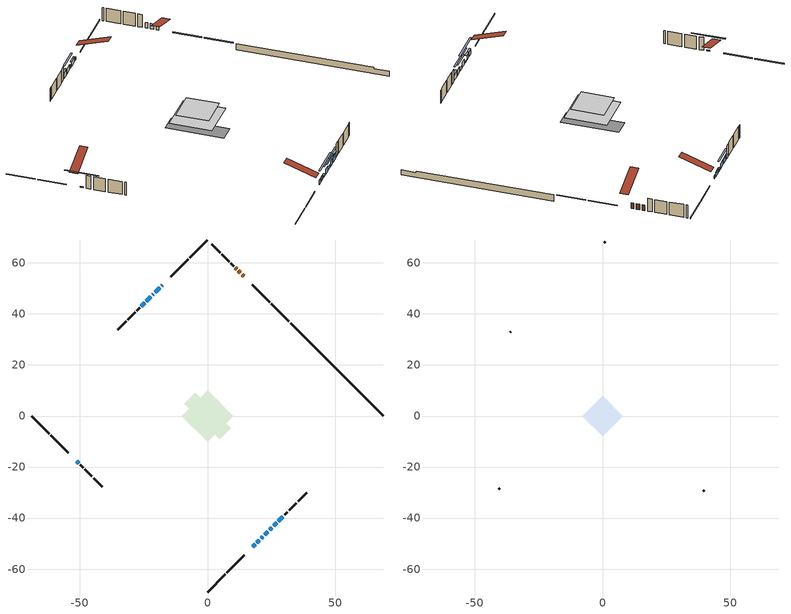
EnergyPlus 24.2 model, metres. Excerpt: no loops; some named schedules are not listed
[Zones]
conditioned space
 floor adiabatic (AdiabaticFloorConstruction): -10.16,0 0,10.16 10.16,0 0,-10.16 z2.97
 floor foundation (Slab1 construction): -9.11,4.83 -4.83,9.11 9.11,-4.83 4.83,-9.11 z-1.76
 wall outside (RimJoist1 construction): 0,-68.96 6.91,-62.04 / -68.96,0 -62.04,-6.91 / 0,68.96 -6.91,62.04 / 31.87,37.08 24.96,43.99 z0.53:0.83
 wall outside (RimJoist2 construction): 7.57,-61.39 14.4,-54.56 / -61.39,-7.57 -54.56,-14.4 / -7.57,61.39 -14.4,54.56 / 24.31,44.65 17.48,51.48 z0.53:0.83
 wall outside (AdiabaticWallConstruction 1): 14.15,54.8 13.52,55.43 / 12.87,56.09 12.12,56.84 / 11.46,57.49 10.87,58.08 z0.53:2.56
 wall outside (AdiabaticWallConstruction): -17.72,51.23 -18.02,50.94 / -21.2,47.76 -21.51,47.44 z0.53:1.75; -18.68,50.28 -20.54,48.41 / 17.72,-51.23 18.73,-50.23 / 19.38,-49.57 20.32,-48.64 z0.53:2.05; 20.97,-47.98 21.69,-47.26 / -51.23,-17.72 -50.51,-18.44 z0.53:0.96; -22.17,46.79 -23.98,44.97 z0.53:2.46; -24.64,44.32 -25.97,42.98 z0.53:2.41; 22.35,-46.61 23.68,-45.28 / 27.8,-41.15 29.57,-39.39 z0.53:2.44; 24.33,-44.62 25.23,-43.72 z0.53:1.65; 25.89,-43.06 27.15,-41.81 z0.53:2.56
 wall outside (Wall1 construction): 30.22,-38.73 31.32,-37.64 / -49.86,-19.1 -48.76,-20.19 / -26.63,42.33 -27.72,41.23 / 10.22,58.74 9.12,59.83 z0.53:5.41
 wall outside (Wall2 construction): 31.97,-36.98 34.8,-34.15 / -48.11,-20.85 -45.28,-23.68 / -28.38,40.58 -31.21,37.75 / 8.47,60.49 5.64,63.31 z0.53:5.41
 wall outside (Wall3 construction): 35.46,-33.5 38.8,-30.15 / -44.62,-24.33 -41.28,-27.68 / -31.86,37.09 -35.21,33.75 / 4.98,63.97 1.64,67.32 z0.53:5.41
 wall foundation (FoundationWall1 construction): 32.53,36.42,-1.76 32.53,36.42,0.53 65.31,3.64,0.53 65.31,3.64,0.03 68.96,0,0.03 68.96,0,-1.76
 window (WindowConstruction 9): -17.72,51.23 -18.02,50.94 z0.53:1.75
 window (WindowConstruction 6): -18.68,50.28 -20.54,48.41 z0.53:2.05
 window (WindowConstruction 7): 17.72,-51.23 18.73,-50.23 z0.53:2.05
 window (WindowConstruction 8): 19.38,-49.57 20.32,-48.64 z0.53:2.05
 window (WindowConstruction 11): 20.97,-47.98 21.69,-47.26 z0.53:0.96
 window (WindowConstruction 12): -51.23,-17.72 -50.51,-18.44 z0.53:0.96
 window (WindowConstruction 10): -21.2,47.76 -21.51,47.44 z0.53:1.75
 window (WindowConstruction): -22.17,46.79 -23.98,44.97 z0.53:2.46
 window (WindowConstruction 1): -24.64,44.32 -25.97,42.99 z0.53:2.41
 window (WindowConstruction 2): 22.35,-46.61 23.68,-45.28 z0.53:2.43
 window (WindowConstruction 3): 24.34,-44.62 25.23,-43.72 z0.53:1.65
 window (WindowConstruction 4): 25.89,-43.06 27.15,-41.81 z0.53:2.56
 window (WindowConstruction 5): 27.8,-41.15 29.57,-39.39 z0.53:2.43
 door (Door): 14.15,54.8 13.52,55.43 z0.53:2.56
 door (Door 1): 12.87,56.09 12.12,56.84 z0.53:2.56
 door (Door 2): 11.46,57.49 10.88,58.08 z0.53:2.56
 ceiling adiabatic (AdiabaticFloorConstruction): 0,-10.16 10.16,0 0,10.16 -10.16,0 z2.97
attic - vented
 floor to conditioned space (Floor1 construction Reversed): -7.84,0 0,7.84 7.84,0 0,-7.84 z5.41
 wall outside (Wall4 construction): 39.46,-29.5 39.78,-29.17 / -40.62,-28.33 -40.3,-28.66 / -35.86,33.09 -36.19,32.77 / 0.98,67.97 0.66,68.3 z0.53:5.41
 roof outside (Roof1 construction): 17.07,-51.89,5.41 9.43,-44.25,9.01 7.42,-46.27,9.01 15.05,-53.9,5.41; -51.89,-17.07,5.41 -44.25,-9.43,9.01 -46.27,-7.42,9.01 -53.9,-15.05,5.41; -17.07,51.89,5.41 -9.43,44.25,9.01 -7.42,46.27,9.01 -15.05,53.9,5.41; 14.81,54.15,5.41 7.17,46.51,9.01 9.18,44.5,9.01 16.82,52.14,5.41
shading: -20.68,48.27 -18.53,50.42 -18.82,50.71 -20.98,48.56 z2.26; 18.94,-50.02 17.51,-51.44 17.94,-51.87 19.37,-50.45 z2.35; 20.53,-48.43 19.17,-49.78 19.6,-50.21 20.96,-48.86 z2.35; 25.39,-43.56 17.28,-51.68 17.57,-51.97 25.68,-43.86 z6.19; -46.82,-22.14 -54.93,-14.02 -55.22,-14.32 -47.11,-22.43 z6.19; -25.85,43.11 -20.3,48.65 -20.59,48.94 -26.14,43.4 z5.1; -26.18,42.77 -24.43,44.53 -24.86,44.96 -26.61,43.21 z2.71; 25.55,-43.41 20.48,-48.47 20.77,-48.76 25.84,-43.7 z5.07; 27.1,-41.85 22.47,-46.49 22.76,-46.78 27.39,-42.15 z4.29; 29.01,-39.94 24.02,-44.93 24.32,-45.22 29.31,-40.23 z5.2; 29.78,-39.18 27.59,-41.36 28.02,-41.79 30.21,-39.61 z2.73
[Building]
Building 1: Terrain=Suburbs
[Site:Location]
Erieau AUT_ON: Latitude {deg}=42.25; Longitude {deg}=-81.9; Time Zone {hr}=-5; Elevation {m}=178; Keep Site Location Information=Yes
[Site:GroundTemperature:Shallow]
5.2292, 3.30147, 3.1471, 4.0619, 7.73432, 11.3896, 14.5586, 16.5661, 16.7366, 15.1039, 12.0157, 8.47254
[Site:WaterMainsTemperature]
Calculation Method=Schedule; Temperature Schedule=mains temperature schedule
[Material] Roughness=Rough; Thermal Absorptance=0.9
Name | Thickness {m} | Conductivity {W/m-K} | Density {kg/m3} | Specific Heat {J/kg-K} | Solar Absorptance | Visible Absorptance
asphalt or fiberglass shingles | 0.00635 | 0.162714 | 1121.4 | 1465.45 | 0.4 | 0.4
ceiling loosefill ins | 0.254 | 0.0480833 | 16.02 | 1046.75 | 0.7 | 0.7
ceiling stud and cavity | 0.1397 | 0.80136 | 65.682 | 1177.47 | 0.7 | 0.7
concrete 4.0 in. | 0.1016 | 1.803125 | 2242.8 | 837.4 | 0.7 | 0.7
concrete 8.0 in. | 0.2032 | 1.803125 | 2242.8 | 837.4 | 0.7 | 0.7
door material | 0.04445 | 0.053851 | 512.64 | 1214.23 | 0.7 | 0.7
door material 1 | 0.04445 | 0.188738 | 512.64 | 1214.23 | 0.7 | 0.7
exterior vertical ins | 0.0460229 | 0.029427 | 32.04 | 1214.23 | 0.7 | 0.7
floor covering | 0.0127 | 0.0433444 | 54.468 | 1339.84 | 0.6 | 0.6
floor rigid ins; wall rigid ins | 0.512978 | 0.029427 | 32.04 | 1214.23 | 0.7 | 0.7
floor stud and cavity | 0.1397 | 1.75129 | 37.0049 | 1207.88 | 0.7 | 0.7
furniture material conditioned space 1 | 0.1524 | 0.115458 | 640.8 | 1214.23 | 0.6 | 0.6
gypsum board | 0.0127 | 0.160291 | 801 | 837.4 | 0.6 | 0.6
gypsum board 1 | 0.0127 | 0.160291 | 801 | 837.4 | 0.7 | 0.7
osb sheathing 0.5 in. | 0.0127 | 0.115458 | 512.64 | 1214.23 | 0.7 | 0.7
osb sheathing 0.75 in. | 0.01905 | 0.115458 | 512.64 | 1214.23 | 0.7 | 0.7
osb sheathing 2.0 in. | 0.0508 | 0.115458 | 512.64 | 1214.23 | 0.7 | 0.7
rim joist rigid ins | 0.051816 | 0.029427 | 32.04 | 1214.23 | 0.7 | 0.7
rim joist stud and cavity | 0.0508 | 0.0451784 | 125.044 | 1163.47 | 0.6 | 0.6
rim joist stud and cavity 1 | 0.0508 | 0.275866 | 125.044 | 1163.47 | 0.6 | 0.6
wall stud and cavity | 0.1397 | 0.108832 | 139.0536 | 1170.24 | 0.7 | 0.7
wall stud and cavity 1 | 0.1397 | 0.0816238 | 139.0536 | 1170.24 | 0.7 | 0.7
wall stud and cavity 2 | 0.1397 | 0.0934493 | 139.0536 | 1170.24 | 0.7 | 0.7
wall stud and cavity 3 | 0.0889 | 6.1454 | 50.32683 | 1063.81 | 0.6 | 0.6
wall stud and cavity 4 | 0.0889 | 0.380278 | 52.3479 | 1209.89 | 0.7 | 0.7
wall stud and cavity 5 | 0.0889 | 0.391764 | 83.0341 | 1211.67 | 0.7 | 0.7
wood siding | 0.0254 | 0.102417 | 544.68 | 1172.36 | 0.4 | 0.4
wood siding 1 | 0.00254 | 0.102417 | 544.68 | 1172.36 | 0.4 | 0.4
wood siding 2; wood siding 3; wood siding 4 | 0.0254 | 0.102417 | 544.68 | 1172.36 | 0.7 | 0.7
[WindowMaterial:SimpleGlazingSystem]
Name | U-Factor {W/m2-K} | Solar Heat Gain Coefficient
WindowMaterial | 2.38646 | 0.63
WindowMaterial 1 | 2.41315 | 0.61
WindowMaterial 10 | 2.99117 | 0.4
WindowMaterial 11 | 3.250655 | 0.42
WindowMaterial 2 | 2.36602 | 0.65
WindowMaterial 3 | 2.51138 | 0.56
WindowMaterial 4 | 2.55396 | 0.55
WindowMaterial 5 | 2.34899 | 0.66
WindowMaterial 6 | 2.46993 | 0.58
WindowMaterial 7 | 2.57327 | 0.53
WindowMaterial 8 | 2.890102 | 0.56
WindowMaterial 9 | 3.06555 | 0.38
[Construction]
AdiabaticFloorConstruction: floor stud and cavity, floor rigid ins, osb sheathing 0.75 in., floor covering
AdiabaticWallConstruction: wood siding 3, wall rigid ins, wall stud and cavity 4, gypsum board
AdiabaticWallConstruction 1: wood siding 4, wall rigid ins, wall stud and cavity 4, gypsum board
Door; Door 1: door material
Door 2: door material 1
Floor1 construction Reversed: gypsum board, ceiling stud and cavity, ceiling loosefill ins
FoundationWall1 construction: concrete 8.0 in., gypsum board 1
furniture construction conditioned space 1: furniture material conditioned space 1
PartitionWallConstruction: gypsum board, wall stud and cavity 5, gypsum board
RimJoist1 construction: wood siding 2, osb sheathing 2.0 in., rim joist stud and cavity
RimJoist2 construction: wood siding 2, rim joist rigid ins, osb sheathing 2.0 in., rim joist stud and cavity 1
Roof1 construction: asphalt or fiberglass shingles
Slab1 construction: concrete 4.0 in.
Wall1 construction: wood siding, osb sheathing 0.5 in., wall stud and cavity, gypsum board
Wall2 construction: wood siding, osb sheathing 0.5 in., wall stud and cavity 1, gypsum board
Wall3 construction: wood siding, osb sheathing 0.5 in., wall stud and cavity 2, gypsum board
Wall4 construction: wood siding 1, wall stud and cavity 3
WindowConstruction: WindowMaterial
WindowConstruction 1: WindowMaterial 1
WindowConstruction 10: WindowMaterial 9
WindowConstruction 11: WindowMaterial 10
WindowConstruction 12: WindowMaterial 11
WindowConstruction 2: WindowMaterial 2
WindowConstruction 3: WindowMaterial 3
WindowConstruction 4: WindowMaterial 4
WindowConstruction 5: WindowMaterial 5
WindowConstruction 6; WindowConstruction 8: WindowMaterial 6
WindowConstruction 7: WindowMaterial 7
WindowConstruction 9: WindowMaterial 8
[Zone] Multiplier=1; Part of Total Floor Area=Yes
Name | Volume {m3}
attic - vented | 71.8174
conditioned space | 857.5
[Space]
Name | Zone | Volume {m3}
attic - vented 1 | attic - vented | 71.8174
conditioned space 1 | conditioned space | 857.5
[ZoneInfiltration:EffectiveLeakageArea]
infil attic - vented 1: Zone or Space=attic - vented 1; Schedule=Always On Discrete; Effective Air Leakage Area {cm2}=5899.68; Stack Coefficient=0.000589421; Wind Coefficient=1.64034e-05
[ZoneMixing]
whole house fan mix: Zone or Space=attic - vented; Schedule=Always On Continuous; Design Flow Rate Calculation Method=Flow/Zone; Design Flow Rate {m3/s}=0; Source Zone or Space=conditioned space
[SurfaceProperty:ExposedFoundationPerimeter]
Slab1: Exposed Perimeter Calculation Method=TotalExposedPerimeter; Total Exposed Perimeter {m}=51.512
[InternalMass] Zone or ZoneList=conditioned space; Space or SpaceList=conditioned space 1
Name | Construction | Surface Area {m2}
furniture mass conditioned space 1 | furniture construction conditioned space 1 | 130.24
partition wall mass | PartitionWallConstruction | 325.6
[Lights]
interior lighting: Zone or ZoneList or Space or SpaceList=conditioned space 1; Schedule=interior lighting schedule; Design Level Calculation Method=LightingLevel; Lighting Level {W}=343.2; Return Air Fraction=0; Fraction Radiant=0.6; Fraction Visible=0.2; Fraction Replaceable=1
[People]
occupants: Zone or ZoneList or Space or SpaceList=conditioned space 1; Number of People Schedule=occupants schedule; Number of People Calculation Method=People; Number of People=3; Fraction Radiant=0.314171; Sensible Heat Fraction=0.56303; Activity Level Schedule=occupants activity schedule; Carbon Dioxide Generation Rate {m3/s-W}=0; Enable ASHRAE 55 Comfort Warnings=No; Mean Radiant Temperature Calculation Type=EnclosureAveraged
[ElectricEquipment] Zone or ZoneList or Space or SpaceList=conditioned space 1; Design Level Calculation Method=EquipmentLevel
Name | Schedule | Design Level {W} | Fraction Latent | Fraction Radiant | Fraction Lost
clothes dryer | clothes dryer schedule | 140.772 | 0.015 | 0.081 | 0.85
clothes washer | clothes washer schedule | 32.1985 | 0.03 | 0.162 | 0.7
cooking range | cooking range schedule | 215.147 | 0.08 | 0.432 | 0.2
dishwasher | dishwasher schedule | 66.8632 | 0.3 | 0.18 | 0.4
fridge | fridge schedule | 72.9452 | 0 | 0.6 | 0
mech vent bath fan 0 | mech vent bath fan 0 schedule | 50.2 | 0 | 0 | 1
mech vent bath fan 1 | mech vent bath fan 1 schedule | 50.2 | 0 | 0 | 1
mech vent house fan | mech vent house fan schedule | 0 | 0 | 0 | 1
mech vent house fan cfis | mech vent house fan cfis schedule | 0 | 0 | 0 | 0
mech vent range fan 0 | mech vent range fan 0 schedule | 57 | 0 | 0 | 1
mech vent range fan 1 | mech vent range fan 1 schedule | 57 | 0 | 0 | 1
misc plug loads | misc plug loads schedule | 494.7 | 0.045 | 0.513 | 0.1
whole house fan | Always On Discrete | 0 | 0 | 0 | 1
[OtherEquipment] Zone or ZoneList or Space or SpaceList=conditioned space 1; Design Level Calculation Method=EquipmentLevel
Name | Fuel Type | Schedule | Design Level {W} | Fraction Latent | Fraction Radiant | Fraction Lost
clothes dryer 1 | Electricity | clothes dryer schedule | 0 | 0.015 | 0.081 | 0.85
cooking range 1 | Electricity | cooking range schedule | 0 | 0.08 | 0.432 | 0.2
general water use latent | None | general water use schedule | 62.594 | 1 | 0 | 0
general water use sensible | None | general water use schedule | -61.6891 | 0 | 0.6 | 0
mech vent house fan latent load | None | Always On Discrete | 0 | 1 | 0 | 0
mech vent house fan sensible load | None | Always On Discrete | 0 | 0 | 0 | 0
water heater energy adjustment1 | NaturalGas | Always On Discrete | 0.01 | 0 | 0 | 1
[ZoneInfiltration:DesignFlowRate] Zone or ZoneList or Space or SpaceList=conditioned space 1; Schedule=Always On Discrete; Design Flow Rate Calculation Method=Flow/Zone; Design Flow Rate {m3/s}=0
infil flow; natural vent flow; whole house fan flow
[Foundation:Kiva]
Foundation Kiva 1: Initial Indoor Air Temperature {C}=18; Wall Height Above Grade {m}=0.529986; Wall Depth Below Slab {m}=0.2032; Custom Block Material Name 1=exterior vertical ins; Custom Block Depth 1 {m}=2.28999; Custom Block X Position 1 {m}=0.2159; Custom Block Z Position 1 {m}=0
[Foundation:Kiva:Settings]
Soil Conductivity {W/m-K}=0.849921; Soil Density {kg/m3}=1842.3; Soil Specific Heat {J/kg-K}=418.7; Ground Solar Absorptivity=0.9; Ground Thermal Absorptivity=0.9; Ground Surface Roughness {m}=0.03; Far-Field Width {m}=40; Deep-Ground Boundary Condition=ZeroFlux; Deep-Ground Depth {m}=40; Minimum Cell Dimension {m}=0.2; Maximum Cell Growth Coefficient=3; Simulation Timestep=Timestep
[Exterior:Lights]
exterior lighting: Schedule=exterior lighting schedule; Design Level {W}=75.6
[Schedule:Constant]
Name | Hourly Value
Always On Continuous; mech vent house fan schedule; mech vent house fan cfis schedule; Always On Discrete | 1
occupants activity schedule | 117.228
fridge schedule | 0
[Schedule:Week:Daily]
interior lighting schedule Week Rule - Jan1-Jan27: interior lighting schedule day, interior lighting schedule day, interior lighting schedule day, interior lighting schedule day, interior lighting schedule day, interior lighting schedule day, interior lighting schedule day, interior lighting schedule default day, interior lighting schedule default day, interior lighting schedule default day, interior lighting schedule default day, interior lighting schedule default day
interior lighting schedule Week Rule - Jan28-Feb3: interior lighting schedule day, interior lighting schedule day, interior lighting schedule day, interior lighting schedule day, interior lighting schedule day 1, interior lighting schedule day 1, interior lighting schedule day 1, interior lighting schedule default day, interior lighting schedule default day, interior lighting schedule default day, interior lighting schedule default day, interior lighting schedule default day
interior lighting schedule Week Rule - Feb4-Feb24: interior lighting schedule day 1, interior lighting schedule day 1, interior lighting schedule day 1, interior lighting schedule day 1, interior lighting schedule day 1, interior lighting schedule day 1, interior lighting schedule day 1, interior lighting schedule default day, interior lighting schedule default day, interior lighting schedule default day, interior lighting schedule default day, interior lighting schedule default day
interior lighting schedule Week Rule - Feb25-Mar3: interior lighting schedule day 1, interior lighting schedule day 1, interior lighting schedule day 1, interior lighting schedule day 1, interior lighting schedule day 2, interior lighting schedule day 2, interior lighting schedule day 2, interior lighting schedule default day, interior lighting schedule default day, interior lighting schedule default day, interior lighting schedule default day, interior lighting schedule default day
interior lighting schedule Week Rule - Mar4-Mar31: interior lighting schedule day 2, interior lighting schedule day 2, interior lighting schedule day 2, interior lighting schedule day 2, interior lighting schedule day 2, interior lighting schedule day 2, interior lighting schedule day 2, interior lighting schedule default day, interior lighting schedule default day, interior lighting schedule default day, interior lighting schedule default day, interior lighting schedule default day
interior lighting schedule Week Rule - Apr1-Apr28: interior lighting schedule day 3, interior lighting schedule day 3, interior lighting schedule day 3, interior lighting schedule day 3, interior lighting schedule day 3, interior lighting schedule day 3, interior lighting schedule day 3, interior lighting schedule default day, interior lighting schedule default day, interior lighting schedule default day, interior lighting schedule default day, interior lighting schedule default day
interior lighting schedule Week Rule - Apr29-May5: interior lighting schedule day 3, interior lighting schedule day 3, interior lighting schedule day 4, interior lighting schedule day 4, interior lighting schedule day 4, interior lighting schedule day 4, interior lighting schedule day 4, interior lighting schedule default day, interior lighting schedule default day, interior lighting schedule default day, interior lighting schedule default day, interior lighting schedule default day
interior lighting schedule Week Rule - May6-May26: interior lighting schedule day 4, interior lighting schedule day 4, interior lighting schedule day 4, interior lighting schedule day 4, interior lighting schedule day 4, interior lighting schedule day 4, interior lighting schedule day 4, interior lighting schedule default day, interior lighting schedule default day, interior lighting schedule default day, interior lighting schedule default day, interior lighting schedule default day
interior lighting schedule Week Rule - May27-Jun2: interior lighting schedule day 4, interior lighting schedule day 4, interior lighting schedule day 4, interior lighting schedule day 4, interior lighting schedule day 4, interior lighting schedule day 5, interior lighting schedule day 5, interior lighting schedule default day, interior lighting schedule default day, interior lighting schedule default day, interior lighting schedule default day, interior lighting schedule default day
interior lighting schedule Week Rule - Jun3-Jun30: interior lighting schedule day 5, interior lighting schedule day 5, interior lighting schedule day 5, interior lighting schedule day 5, interior lighting schedule day 5, interior lighting schedule day 5, interior lighting schedule day 5, interior lighting schedule default day, interior lighting schedule default day, interior lighting schedule default day, interior lighting schedule default day, interior lighting schedule default day
interior lighting schedule Week Rule - Jul1-Jul28: interior lighting schedule day 6, interior lighting schedule day 6, interior lighting schedule day 6, interior lighting schedule day 6, interior lighting schedule day 6, interior lighting schedule day 6, interior lighting schedule day 6, interior lighting schedule default day, interior lighting schedule default day, interior lighting schedule default day, interior lighting schedule default day, interior lighting schedule default day
interior lighting schedule Week Rule - Jul29-Aug4: interior lighting schedule day 6, interior lighting schedule day 6, interior lighting schedule day 6, interior lighting schedule day 7, interior lighting schedule day 7, interior lighting schedule day 7, interior lighting schedule day 7, interior lighting schedule default day, interior lighting schedule default day, interior lighting schedule default day, interior lighting schedule default day, interior lighting schedule default day
interior lighting schedule Week Rule - Aug5-Aug25: interior lighting schedule day 7, interior lighting schedule day 7, interior lighting schedule day 7, interior lighting schedule day 7, interior lighting schedule day 7, interior lighting schedule day 7, interior lighting schedule day 7, interior lighting schedule default day, interior lighting schedule default day, interior lighting schedule default day, interior lighting schedule default day, interior lighting schedule default day
interior lighting schedule Week Rule - Aug26-Sep1: interior lighting schedule day 7, interior lighting schedule day 7, interior lighting schedule day 7, interior lighting schedule day 7, interior lighting schedule day 7, interior lighting schedule day 7, interior lighting schedule day 8, interior lighting schedule default day, interior lighting schedule default day, interior lighting schedule default day, interior lighting schedule default day, interior lighting schedule default day
interior lighting schedule Week Rule - Sep2-Sep29: interior lighting schedule day 8, interior lighting schedule day 8, interior lighting schedule day 8, interior lighting schedule day 8, interior lighting schedule day 8, interior lighting schedule day 8, interior lighting schedule day 8, interior lighting schedule default day, interior lighting schedule default day, interior lighting schedule default day, interior lighting schedule default day, interior lighting schedule default day
interior lighting schedule Week Rule - Sep30-Oct6: interior lighting schedule day 8, interior lighting schedule day 9, interior lighting schedule day 9, interior lighting schedule day 9, interior lighting schedule day 9, interior lighting schedule day 9, interior lighting schedule day 9, interior lighting schedule default day, interior lighting schedule default day, interior lighting schedule default day, interior lighting schedule default day, interior lighting schedule default day
interior lighting schedule Week Rule - Oct7-Oct27: interior lighting schedule day 9, interior lighting schedule day 9, interior lighting schedule day 9, interior lighting schedule day 9, interior lighting schedule day 9, interior lighting schedule day 9, interior lighting schedule day 9, interior lighting schedule default day, interior lighting schedule default day, interior lighting schedule default day, interior lighting schedule default day, interior lighting schedule default day
interior lighting schedule Week Rule - Oct28-Nov3: interior lighting schedule day 9, interior lighting schedule day 9, interior lighting schedule day 9, interior lighting schedule day 9, interior lighting schedule day 10, interior lighting schedule day 10, interior lighting schedule day 10, interior lighting schedule default day, interior lighting schedule default day, interior lighting schedule default day, interior lighting schedule default day, interior lighting schedule default day
interior lighting schedule Week Rule - Nov4-Nov24: interior lighting schedule day 10, interior lighting schedule day 10, interior lighting schedule day 10, interior lighting schedule day 10, interior lighting schedule day 10, interior lighting schedule day 10, interior lighting schedule day 10, interior lighting schedule default day, interior lighting schedule default day, interior lighting schedule default day, interior lighting schedule default day, interior lighting schedule default day
interior lighting schedule Week Rule - Nov25-Dec1: interior lighting schedule day 10, interior lighting schedule day 10, interior lighting schedule day 10, interior lighting schedule day 10, interior lighting schedule day 10, interior lighting schedule day 10, interior lighting schedule day 11, interior lighting schedule default day, interior lighting schedule default day, interior lighting schedule default day, interior lighting schedule default day, interior lighting schedule default day
interior lighting schedule Week Rule - Dec2-Dec31: interior lighting schedule day 11, interior lighting schedule day 11, interior lighting schedule day 11, interior lighting schedule day 11, interior lighting schedule day 11, interior lighting schedule day 11, interior lighting schedule day 11, interior lighting schedule default day, interior lighting schedule default day, interior lighting schedule default day, interior lighting schedule default day, interior lighting schedule default day
occupants schedule Week Rule - Jan1-Dec31: occupants schedule day, occupants schedule day, occupants schedule day, occupants schedule day, occupants schedule day, occupants schedule day, occupants schedule day, occupants schedule default day, occupants schedule default day, occupants schedule default day, occupants schedule default day, occupants schedule default day
clothes dryer schedule Week Rule - Jan1-Dec31: clothes dryer schedule day, clothes dryer schedule day, clothes dryer schedule day, clothes dryer schedule day, clothes dryer schedule day, clothes dryer schedule day, clothes dryer schedule day, clothes dryer schedule default day, clothes dryer schedule default day, clothes dryer schedule default day, clothes dryer schedule default day, clothes dryer schedule default day
clothes washer schedule Week Rule - Jan1-Dec31: clothes washer schedule day, clothes washer schedule day, clothes washer schedule day, clothes washer schedule day, clothes washer schedule day, clothes washer schedule day, clothes washer schedule day, clothes washer schedule default day, clothes washer schedule default day, clothes washer schedule default day, clothes washer schedule default day, clothes washer schedule default day
cooking range schedule Week Rule - Jan1-Dec31: cooking range schedule day, cooking range schedule day, cooking range schedule day, cooking range schedule day, cooking range schedule day, cooking range schedule day, cooking range schedule day, cooking range schedule default day, cooking range schedule default day, cooking range schedule default day, cooking range schedule default day, cooking range schedule default day
dishwasher schedule Week Rule - Jan1-Dec31: dishwasher schedule day, dishwasher schedule day, dishwasher schedule day, dishwasher schedule day, dishwasher schedule day, dishwasher schedule day, dishwasher schedule day, dishwasher schedule default day, dishwasher schedule default day, dishwasher schedule default day, dishwasher schedule default day, dishwasher schedule default day
mech vent bath fan 0 schedule Week Rule - Jan1-Dec31: mech vent bath fan 0 schedule day, mech vent bath fan 0 schedule day, mech vent bath fan 0 schedule day, mech vent bath fan 0 schedule day, mech vent bath fan 0 schedule day, mech vent bath fan 0 schedule day, mech vent bath fan 0 schedule day, mech vent bath fan 0 schedule default day, mech vent bath fan 0 schedule default day, mech vent bath fan 0 schedule default day, mech vent bath fan 0 schedule default day, mech vent bath fan 0 schedule default day
mech vent bath fan 1 schedule Week Rule - Jan1-Dec31: mech vent bath fan 1 schedule day, mech vent bath fan 1 schedule day, mech vent bath fan 1 schedule day, mech vent bath fan 1 schedule day, mech vent bath fan 1 schedule day, mech vent bath fan 1 schedule day, mech vent bath fan 1 schedule day, mech vent bath fan 1 schedule default day, mech vent bath fan 1 schedule default day, mech vent bath fan 1 schedule default day, mech vent bath fan 1 schedule default day, mech vent bath fan 1 schedule default day
mech vent range fan 0 schedule Week Rule - Jan1-Dec31: mech vent range fan 0 schedule day, mech vent range fan 0 schedule day, mech vent range fan 0 schedule day, mech vent range fan 0 schedule day, mech vent range fan 0 schedule day, mech vent range fan 0 schedule day, mech vent range fan 0 schedule day, mech vent range fan 0 schedule default day, mech vent range fan 0 schedule default day, mech vent range fan 0 schedule default day, mech vent range fan 0 schedule default day, mech vent range fan 0 schedule default day
mech vent range fan 1 schedule Week Rule - Jan1-Dec31: mech vent range fan 1 schedule day, mech vent range fan 1 schedule day, mech vent range fan 1 schedule day, mech vent range fan 1 schedule day, mech vent range fan 1 schedule day, mech vent range fan 1 schedule day, mech vent range fan 1 schedule day, mech vent range fan 1 schedule default day, mech vent range fan 1 schedule default day, mech vent range fan 1 schedule default day, mech vent range fan 1 schedule default day, mech vent range fan 1 schedule default day
misc plug loads schedule Week Rule - Jan1-Dec31: misc plug loads schedule day, misc plug loads schedule day, misc plug loads schedule day, misc plug loads schedule day, misc plug loads schedule day, misc plug loads schedule day, misc plug loads schedule day, misc plug loads schedule default day, misc plug loads schedule default day, misc plug loads schedule default day, misc plug loads schedule default day, misc plug loads schedule default day
general water use schedule Week Rule - Jan1-Dec31: general water use schedule day, general water use schedule day, general water use schedule day, general water use schedule day, general water use schedule day, general water use schedule day, general water use schedule day, general water use schedule default day, general water use schedule default day, general water use schedule default day, general water use schedule default day, general water use schedule default day
exterior lighting schedule Week Rule - Jan1-Jan27: exterior lighting schedule day, exterior lighting schedule day, exterior lighting schedule day, exterior lighting schedule day, exterior lighting schedule day, exterior lighting schedule day, exterior lighting schedule day, exterior lighting schedule default day, exterior lighting schedule default day, exterior lighting schedule default day, exterior lighting schedule default day, exterior lighting schedule default day
exterior lighting schedule Week Rule - Jan28-Feb3: exterior lighting schedule day, exterior lighting schedule day, exterior lighting schedule day, exterior lighting schedule day, exterior lighting schedule day 1, exterior lighting schedule day 1, exterior lighting schedule day 1, exterior lighting schedule default day, exterior lighting schedule default day, exterior lighting schedule default day, exterior lighting schedule default day, exterior lighting schedule default day
exterior lighting schedule Week Rule - Feb4-Feb24: exterior lighting schedule day 1, exterior lighting schedule day 1, exterior lighting schedule day 1, exterior lighting schedule day 1, exterior lighting schedule day 1, exterior lighting schedule day 1, exterior lighting schedule day 1, exterior lighting schedule default day, exterior lighting schedule default day, exterior lighting schedule default day, exterior lighting schedule default day, exterior lighting schedule default day
exterior lighting schedule Week Rule - Feb25-Mar3: exterior lighting schedule day 1, exterior lighting schedule day 1, exterior lighting schedule day 1, exterior lighting schedule day 1, exterior lighting schedule day 2, exterior lighting schedule day 2, exterior lighting schedule day 2, exterior lighting schedule default day, exterior lighting schedule default day, exterior lighting schedule default day, exterior lighting schedule default day, exterior lighting schedule default day
exterior lighting schedule Week Rule - Mar4-Mar31: exterior lighting schedule day 2, exterior lighting schedule day 2, exterior lighting schedule day 2, exterior lighting schedule day 2, exterior lighting schedule day 2, exterior lighting schedule day 2, exterior lighting schedule day 2, exterior lighting schedule default day, exterior lighting schedule default day, exterior lighting schedule default day, exterior lighting schedule default day, exterior lighting schedule default day
exterior lighting schedule Week Rule - Apr1-Apr28: exterior lighting schedule day 3, exterior lighting schedule day 3, exterior lighting schedule day 3, exterior lighting schedule day 3, exterior lighting schedule day 3, exterior lighting schedule day 3, exterior lighting schedule day 3, exterior lighting schedule default day, exterior lighting schedule default day, exterior lighting schedule default day, exterior lighting schedule default day, exterior lighting schedule default day
exterior lighting schedule Week Rule - Apr29-May5: exterior lighting schedule day 3, exterior lighting schedule day 3, exterior lighting schedule day 4, exterior lighting schedule day 4, exterior lighting schedule day 4, exterior lighting schedule day 4, exterior lighting schedule day 4, exterior lighting schedule default day, exterior lighting schedule default day, exterior lighting schedule default day, exterior lighting schedule default day, exterior lighting schedule default day
exterior lighting schedule Week Rule - May6-May26: exterior lighting schedule day 4, exterior lighting schedule day 4, exterior lighting schedule day 4, exterior lighting schedule day 4, exterior lighting schedule day 4, exterior lighting schedule day 4, exterior lighting schedule day 4, exterior lighting schedule default day, exterior lighting schedule default day, exterior lighting schedule default day, exterior lighting schedule default day, exterior lighting schedule default day
exterior lighting schedule Week Rule - May27-Jun2: exterior lighting schedule day 4, exterior lighting schedule day 4, exterior lighting schedule day 4, exterior lighting schedule day 4, exterior lighting schedule day 4, exterior lighting schedule day 5, exterior lighting schedule day 5, exterior lighting schedule default day, exterior lighting schedule default day, exterior lighting schedule default day, exterior lighting schedule default day, exterior lighting schedule default day
exterior lighting schedule Week Rule - Jun3-Jun30: exterior lighting schedule day 5, exterior lighting schedule day 5, exterior lighting schedule day 5, exterior lighting schedule day 5, exterior lighting schedule day 5, exterior lighting schedule day 5, exterior lighting schedule day 5, exterior lighting schedule default day, exterior lighting schedule default day, exterior lighting schedule default day, exterior lighting schedule default day, exterior lighting schedule default day
exterior lighting schedule Week Rule - Jul1-Jul28: exterior lighting schedule day 6, exterior lighting schedule day 6, exterior lighting schedule day 6, exterior lighting schedule day 6, exterior lighting schedule day 6, exterior lighting schedule day 6, exterior lighting schedule day 6, exterior lighting schedule default day, exterior lighting schedule default day, exterior lighting schedule default day, exterior lighting schedule default day, exterior lighting schedule default day
[Schedule:Year]
interior lighting schedule: interior lighting schedule Week Rule - Jan1-Jan27, 1, 1, 1, 27, interior lighting schedule Week Rule - Jan28-Feb3, 1, 28, 2, 3, interior lighting schedule Week Rule - Feb4-Feb24, 2, 4, 2, 24, interior lighting schedule Week Rule - Feb25-Mar3, 2, 25, 3, 3, interior lighting schedule Week Rule - Mar4-Mar31, 3, 4, 3, 31, interior lighting schedule Week Rule - Apr1-Apr28, 4, 1, 4, 28, interior lighting schedule Week Rule - Apr29-May5, 4, 29, 5, 5, interior lighting schedule Week Rule - May6-May26, 5, 6, 5, 26, interior lighting schedule Week Rule - May27-Jun2, 5, 27, 6, 2, interior lighting schedule Week Rule - Jun3-Jun30, 6, 3, 6, 30, interior lighting schedule Week Rule - Jul1-Jul28, 7, 1, 7, 28, interior lighting schedule Week Rule - Jul29-Aug4, 7, 29, 8, 4, interior lighting schedule Week Rule - Aug5-Aug25, 8, 5, 8, 25, interior lighting schedule Week Rule - Aug26-Sep1, 8, 26, 9, 1, interior lighting schedule Week Rule - Sep2-Sep29, 9, 2, 9, 29, interior lighting schedule Week Rule - Sep30-Oct6, 9, 30, 10, 6, interior lighting schedule Week Rule - Oct7-Oct27, 10, 7, 10, 27, interior lighting schedule Week Rule - Oct28-Nov3, 10, 28, 11, 3, interior lighting schedule Week Rule - Nov4-Nov24, 11, 4, 11, 24, interior lighting schedule Week Rule - Nov25-Dec1, 11, 25, 12, 1, interior lighting schedule Week Rule - Dec2-Dec31, 12, 2, 12, 31
occupants schedule: occupants schedule Week Rule - Jan1-Dec31, 1, 1, 12, 31
clothes dryer schedule: clothes dryer schedule Week Rule - Jan1-Dec31, 1, 1, 12, 31
clothes washer schedule: clothes washer schedule Week Rule - Jan1-Dec31, 1, 1, 12, 31
cooking range schedule: cooking range schedule Week Rule - Jan1-Dec31, 1, 1, 12, 31
dishwasher schedule: dishwasher schedule Week Rule - Jan1-Dec31, 1, 1, 12, 31
mech vent bath fan 0 schedule: mech vent bath fan 0 schedule Week Rule - Jan1-Dec31, 1, 1, 12, 31
mech vent bath fan 1 schedule: mech vent bath fan 1 schedule Week Rule - Jan1-Dec31, 1, 1, 12, 31
mech vent range fan 0 schedule: mech vent range fan 0 schedule Week Rule - Jan1-Dec31, 1, 1, 12, 31
mech vent range fan 1 schedule: mech vent range fan 1 schedule Week Rule - Jan1-Dec31, 1, 1, 12, 31
misc plug loads schedule: misc plug loads schedule Week Rule - Jan1-Dec31, 1, 1, 12, 31
general water use schedule: general water use schedule Week Rule - Jan1-Dec31, 1, 1, 12, 31
exterior lighting schedule: exterior lighting schedule Week Rule - Jan1-Jan27, 1, 1, 1, 27, exterior lighting schedule Week Rule - Jan28-Feb3, 1, 28, 2, 3, exterior lighting schedule Week Rule - Feb4-Feb24, 2, 4, 2, 24, exterior lighting schedule Week Rule - Feb25-Mar3, 2, 25, 3, 3, exterior lighting schedule Week Rule - Mar4-Mar31, 3, 4, 3, 31, exterior lighting schedule Week Rule - Apr1-Apr28, 4, 1, 4, 28, exterior lighting schedule Week Rule - Apr29-May5, 4, 29, 5, 5, exterior lighting schedule Week Rule - May6-May26, 5, 6, 5, 26, exterior lighting schedule Week Rule - May27-Jun2, 5, 27, 6, 2, exterior lighting schedule Week Rule - Jun3-Jun30, 6, 3, 6, 30, exterior lighting schedule Week Rule - Jul1-Jul28, 7, 1, 7, 28, exterior lighting schedule Week Rule - Jul29-Aug4, 7, 29, 8, 4, exterior lighting schedule Week Rule - Aug5-Aug25, 8, 5, 8, 25, exterior lighting schedule Week Rule - Aug26-Sep1, 8, 26, 9, 1, exterior lighting schedule Week Rule - Sep2-Sep29, 9, 2, 9, 29, exterior lighting schedule Week Rule - Sep30-Oct6, 9, 30, 10, 6, exterior lighting schedule Week Rule - Oct7-Oct27, 10, 7, 10, 27, exterior lighting schedule Week Rule - Oct28-Nov3, 10, 28, 11, 3, exterior lighting schedule Week Rule - Nov4-Nov24, 11, 4, 11, 24, exterior lighting schedule Week Rule - Nov25-Dec1, 11, 25, 12, 1, exterior lighting schedule Week Rule - Dec2-Dec31, 12, 2, 12, 31
[Schedule:Compact]
mains temperature schedule: Through: 01/01, For: AllDays, Until: 24:00, 8.89333, Through: 01/02, For: AllDays, Until: 24:00, 8.82722, Through: 01/03, For: AllDays, Until: 24:00, 8.76167, Through: 01/04, For: AllDays, Until: 24:00, 8.69778, Through: 01/05, For: AllDays, Until: 24:00, 8.635, Through: 01/06, For: AllDays, Until: 24:00, 8.57333, Through: 01/07, For: AllDays, Until: 24:00, 8.51333, Through: 01/08, For: AllDays, Until: 24:00, 8.455, Through: 01/09, For: AllDays, Until: 24:00, 8.39778, Through: 01/10, For: AllDays, Until: 24:00, 8.34167, Through: 01/11, For: AllDays, Until: 24:00, 8.28722, Through: 01/12, For: AllDays, Until: 24:00, 8.23444, Through: 01/13, For: AllDays, Until: 24:00, 8.18278, Through: 01/14, For: AllDays, Until: 24:00, 8.13222, Through: 01/15, For: AllDays, Until: 24:00, 8.08389, Through: 01/16, For: AllDays, Until: 24:00, 8.03667, Through: 01/17, For: AllDays, Until: 24:00, 7.99111, Through: 01/18, For: AllDays, Until: 24:00, 7.94667, Through: 01/19, For: AllDays, Until: 24:00, 7.90389, Through: 01/20, For: AllDays, Until: 24:00, 7.86278, Through: 01/21, For: AllDays, Until: 24:00, 7.82333, Through: 01/22, For: AllDays, Until: 24:00, 7.78556, Through: 01/23, For: AllDays, Until: 24:00, 7.74889, Through: 01/24, For: AllDays, Until: 24:00, 7.71444, Through: 01/25, For: AllDays, Until: 24:00, 7.68111, Through: 01/26, For: AllDays, Until: 24:00, 7.64944, Through: 01/27, For: AllDays, Until: 24:00, 7.61944, Through: 01/28, For: AllDays, Until: 24:00, 7.59111, Through: 01/29, For: AllDays, Until: 24:00, 7.56444, Through: 01/30, For: AllDays, Until: 24:00, 7.53944, Through: 01/31, For: AllDays, Until: 24:00, 7.51611, Through: 02/01, For: AllDays, Until: 24:00, 7.49444, Through: 02/02, For: AllDays, Until: 24:00, 7.47389, Through: 02/03, For: AllDays, Until: 24:00, 7.45556, Through: 02/04, For: AllDays, Until: 24:00, 7.43889, Through: 02/05, For: AllDays, Until: 24:00, 7.42389, Through: 02/06, For: AllDays, Until: 24:00, 7.41056, Through: 02/07, For: AllDays, Until: 24:00, 7.39889, Through: 02/08, For: AllDays, Until: 24:00, 7.38833, Through: 02/09, For: AllDays, Until: 24:00, 7.38, Through: 02/10, For: AllDays, Until: 24:00, 7.37389, Through: 02/11, For: AllDays, Until: 24:00, 7.36889, Through: 02/12, For: AllDays, Until: 24:00, 7.36556, Through: 02/13, For: AllDays, Until: 24:00, 7.36389, Through: 02/14, For: AllDays, Until: 24:00, 7.36389, Through: 02/15, For: AllDays, Until: 24:00, 7.36611, Through: 02/16, For: AllDays, Until: 24:00, 7.36944, Through: 02/17, For: AllDays, Until: 24:00, 7.375, Through: 02/18, For: AllDays, Until: 24:00, 7.38167, Through: 02/19, For: AllDays, Until: 24:00, 7.39056, Through: 02/20, For: AllDays, Until: 24:00, 7.40056, Through: 02/21, For: AllDays, Until: 24:00, 7.41278, Through: 02/22, For: AllDays, Until: 24:00, 7.42667, Through: 02/23, For: AllDays, Until: 24:00, 7.44222, Through: 02/24, For: AllDays, Until: 24:00, 7.45889, Through: 02/25, For: AllDays, Until: 24:00, 7.47778, Through: 02/26, For: AllDays, Until: 24:00, 7.49833, Through: 02/27, For: AllDays, Until: 24:00, 7.52056, Through: 02/28, For: AllDays, Until: 24:00, 7.54444, Through: 03/01, For: AllDays, Until: 24:00, 7.56944, Through: 03/02, For: AllDays, Until: 24:00, 7.59667, Through: 03/03, For: AllDays, Until: 24:00, 7.62556, Through: 03/04, For: AllDays, Until: 24:00, 7.65556, Through: 03/05, For: AllDays, Until: 24:00, 7.68778, Through: 03/06, For: AllDays, Until: 24:00, 7.72111, Through: 03/07, For: AllDays, Until: 24:00, 7.75611, Through: 03/08, For: AllDays, Until: 24:00, 7.79278, Through: 03/09, For: AllDays, Until: 24:00, 7.83111, Through: 03/10, For: AllDays, Until: 24:00, 7.87111, Through: 03/11, For: AllDays, Until: 24:00, 7.91222, Through: 03/12, For: AllDays, Until: 24:00, 7.95556, Through: 03/13, For: AllDays, Until: 24:00, 8, Through: 03/14, For: AllDays, Until: 24:00, 8.04556, Through: 03/15, For: AllDays, Until: 24:00, 8.09333, Through: 03/16, For: AllDays, Until: 24:00, 8.14222, Through: 03/17, For: AllDays, Until: 24:00, 8.19278, Through: 03/18, For: AllDays, Until: 24:00, 8.24444, Through: 03/19, For: AllDays, Until: 24:00, 8.29778, Through: 03/20, For: AllDays, Until: 24:00, 8.35278, Through: 03/21, For: AllDays, Until: 24:00, 8.40889, Through: 03/22, For: AllDays, Until: 24:00, 8.46611, Through: 03/23, For: AllDays, Until: 24:00, 8.52556, Through: 03/24, For: AllDays, Until: 24:00, 8.58556, Through: 03/25, For: AllDays, Until: 24:00, 8.64722, Through: 03/26, For: AllDays, Until: 24:00, 8.71, Through: 03/27, For: AllDays, Until: 24:00, 8.77444, Through: 03/28, For: AllDays, Until: 24:00, 8.84, Through: 03/29, For: AllDays, Until: 24:00, 8.90667, Through: 03/30, For: AllDays, Until: 24:00, 8.975, Through: 03/31, For: AllDays, Until: 24:00, 9.04389, Through: 04/01, For: AllDays, Until: 24:00, 9.11444, Through: 04/02, For: AllDays, Until: 24:00, 9.18611, Through: 04/03, For: AllDays, Until: 24:00, 9.25889, Through: 04/04, For: AllDays, Until: 24:00, 9.33278, Through: 04/05, For: AllDays, Until: 24:00, 9.40833, Through: 04/06, For: AllDays, Until: 24:00, 9.48444, Through: 04/07, For: AllDays, Until: 24:00, 9.56167, Through: 04/08, For: AllDays, Until: 24:00, 9.64, Through: 04/09, For: AllDays, Until: 24:00, 9.71889, Through: 04/10, For: AllDays, Until: 24:00, 9.79944, Through: 04/11, For: AllDays, Until: 24:00, 9.88056, Through: 04/12, For: AllDays, Until: 24:00, 9.96333, Through: 04/13, For: AllDays, Until: 24:00, 10.0461, Through: 04/14, For: AllDays, Until: 24:00, 10.1306, Through: 04/15, For: AllDays, Until: 24:00, 10.2156, Through: 04/16, For: AllDays, Until: 24:00, 10.3011, Through: 04/17, For: AllDays, Until: 24:00, 10.3878, Through: 04/18, For: AllDays, Until: 24:00, 10.4756, Through: 04/19, For: AllDays, Until: 24:00, 10.5639, Through: 04/20, For: AllDays, Until: 24:00, 10.6528, Through: 04/21, For: AllDays, Until: 24:00, 10.7422, Through: 04/22, For: AllDays, Until: 24:00, 10.8328, Through: 04/23, For: AllDays, Until: 24:00, 10.9239, Through: 04/24, For: AllDays, Until: 24:00, 11.0156, Through: 04/25, For: AllDays, Until: 24:00, 11.1083, Through: 04/26, For: AllDays, Until: 24:00, 11.2011, Through: 04/27, For: AllDays, Until: 24:00, 11.295, Through: 04/28, For: AllDays, Until: 24:00, 11.3889, Through: 04/29, For: AllDays, Until: 24:00, 11.4833, Through: 04/30, For: AllDays, Until: 24:00, 11.5783, Through: 05/01, For: AllDays, Until: 24:00, 11.6739, Through: 05/02, For: AllDays, Until: 24:00, 11.77, Through: 05/03, For: AllDays, Until: 24:00, 11.8661, Through: 05/04, For: AllDays, Until: 24:00, 11.9633, Through: 05/05, For: AllDays, Until: 24:00, 12.06, Through: 05/06, For: AllDays, Until: 24:00, 12.1578, Through: 05/07, For: AllDays, Until: 24:00, 12.255, Through: 05/08, For: AllDays, Until: 24:00, 12.3533, Through: 05/09, For: AllDays, Until: 24:00, 12.4511, Through: 05/10, For: AllDays, Until: 24:00, 12.5494, Through: 05/11, For: AllDays, Until: 24:00, 12.6483, Through: 05/12, For: AllDays, Until: 24:00, 12.7467, Through: 05/13, For: AllDays, Until: 24:00, 12.8456, Through: 05/14, For: AllDays, Until: 24:00, 12.9444, Through: 05/15, For: AllDays, Until: 24:00, 13.0433, Through: 05/16, For: AllDays, Until: 24:00, 13.1422, Through: 05/17, For: AllDays, Until: 24:00, 13.2411, Through: 05/18, For: AllDays, Until: 24:00, 13.34, Through: 05/19, For: AllDays, Until: 24:00, 13.4383, Through: 05/20, For: AllDays, Until: 24:00, 13.5372, Through: 05/21, For: AllDays, Until: 24:00, 13.6356, Through: 05/22, For: AllDays, Until: 24:00, 13.7339, Through: 05/23, For: AllDays, Until: 24:00, 13.8322, Through: 05/24, For: AllDays, Until: 24:00, 13.9306, Through: 05/25, For: AllDays, Until: 24:00, 14.0283, Through: 05/26, For: AllDays, Until: 24:00, 14.1256, Through: 05/27, For: AllDays, Until: 24:00, 14.2228, Through: 05/28, For: AllDays, Until: 24:00, 14.3194, Through: 05/29, For: AllDays, Until: 24:00, 14.4161, Through: 05/30, For: AllDays, Until: 24:00, 14.5122, Through: 05/31, For: AllDays, Until: 24:00, 14.6078, Through: 06/01, For: AllDays, Until: 24:00, 14.7033, Through: 06/02, For: AllDays, Until: 24:00, 14.7978, Through: 06/03, For: AllDays, Until: 24:00, 14.8922, Through: 06/04, For: AllDays, Until: 24:00, 14.9861, Through: 06/05, For: AllDays, Until: 24:00, 15.0789, Through: 06/06, For: AllDays, Until: 24:00, 15.1717, Through: 06/07, For: AllDays, Until: 24:00, 15.2639, Through: 06/08, For: AllDays, Until: 24:00, 15.355, Through: 06/09, For: AllDays, Until: 24:00, 15.4456, Through: 06/10, For: AllDays, Until: 24:00, 15.5356, Through: 06/11, For: AllDays, Until: 24:00, 15.625, Through: 06/12, For: AllDays, Until: 24:00, 15.7139, Through: 06/13, For: AllDays, Until: 24:00, 15.8017, Through: 06/14, For: AllDays, Until: 24:00, 15.8883, Through: 06/15, For: AllDays, Until: 24:00, 15.9744, Through: 06/16, For: AllDays, Until: 24:00, 16.06, Through: 06/17, For: AllDays, Until: 24:00, 16.1444, Through: 06/18, For: AllDays, Until: 24:00, 16.2278, Through: 06/19, For: AllDays, Until: 24:00, 16.3106, Through: 06/20, For: AllDays, Until: 24:00, 16.3922, Through: 06/21, For: AllDays, Until: 24:00, 16.4728, Through: 06/22, For: AllDays, Until: 24:00, 16.5522, Through: 06/23, For: AllDays, Until: 24:00, 16.6311, Through: 06/24, For: AllDays, Until: 24:00, 16.7089, Through: 06/25, For: AllDays, Until: 24:00, 16.7856, Through: 06/26, For: AllDays, Until: 24:00, 16.8606, Through: 06/27, For: AllDays, Until: 24:00, 16.935, Through: 06/28, For: AllDays, Until: 24:00, 17.0083, Through: 06/29, For: AllDays, Until: 24:00, 17.0806, Through: 06/30, For: AllDays, Until: 24:00, 17.1511, Through: 07/01, For: AllDays, Until: 24:00, 17.2211, Through: 07/02, For: AllDays, Until: 24:00, 17.2894, Through: 07/03, For: AllDays, Until: 24:00, 17.3567, Through: 07/04, For: AllDays, Until: 24:00, 17.4228, Through: 07/05, For: AllDays, Until: 24:00, 17.4878, Through: 07/06, For: AllDays, Until: 24:00, 17.5511, Through: 07/07, For: AllDays, Until: 24:00, 17.6133, Through: 07/08, For: AllDays, Until: 24:00, 17.6739, Through: 07/09, For: AllDays, Until: 24:00, 17.7333, Through: 07/10, For: AllDays, Until: 24:00, 17.7911, Through: 07/11, For: AllDays, Until: 24:00, 17.8478, Through: 07/12, For: AllDays, Until: 24:00, 17.9033, Through: 07/13, For: AllDays, Until: 24:00, 17.9572, Through: 07/14, For: AllDays, Until: 24:00, 18.0094, Through: 07/15, For: AllDays, Until: 24:00, 18.0606, Through: 07/16, For: AllDays, Until: 24:00, 18.11, Through: 07/17, For: AllDays, Until: 24:00, 18.1578, Through: 07/18, For: AllDays, Until: 24:00, 18.2044, Through: 07/19, For: AllDays, Until: 24:00, 18.2494, Through: 07/20, For: AllDays, Until: 24:00, 18.2928, Through: 07/21, For: AllDays, Until: 24:00, 18.335, Through: 07/22, For: AllDays, Until: 24:00, 18.3756, Through: 07/23, For: AllDays, Until: 24:00, 18.4139, Through: 07/24, For: AllDays, Until: 24:00, 18.4517, Through: 07/25, For: AllDays, Until: 24:00, 18.4872, Through: 07/26, For: AllDays, Until: 24:00, 18.5211, Through: 07/27, For: AllDays, Until: 24:00, 18.5539, Through: 07/28, For: AllDays, Until: 24:00, 18.5844, Through: 07/29, For: AllDays, Until: 24:00, 18.6139, Through: 07/30, For: AllDays, Until: 24:00, 18.6417, Through: 07/31, For: AllDays, Until: 24:00, 18.6678, Through: 08/01, For: AllDays, Until: 24:00, 18.6917, Through: 08/02, For: AllDays, Until: 24:00, 18.7144, Through: 08/03, For: AllDays, Until: 24:00, 18.7356, Through: 08/04, For: AllDays, Until: 24:00, 18.755, Through: 08/05, For: AllDays, Until: 24:00, 18.7728, Through: 08/06, For: AllDays, Until: 24:00, 18.7889, Through: 08/07, For: AllDays, Until: 24:00, 18.8028, Through: 08/08, For: AllDays, Until: 24:00, 18.8156, Through: 08/09, For: AllDays, Until: 24:00, 18.8267, Through: 08/10, For: AllDays, Until: 24:00, 18.8361, Through: 08/11, For: AllDays, Until: 24:00, 18.8433, Through: 08/12, For: AllDays, Until: 24:00, 18.8494, Through: 08/13, For: AllDays, Until: 24:00, 18.8533, Through: 08/14, For: AllDays, Until: 24:00, 18.8561, Through: 08/15, For: AllDays, Until: 24:00, 18.8567, Through: 08/16, For: AllDays, Until: 24:00, 18.8561, Through: 08/17, For: AllDays, Until: 24:00, 18.8533, Through: 08/18, For: AllDays, Until: 24:00, 18.8489, Through: 08/19, For: AllDays, Until: 24:00, 18.8428, Through: 08/20, For: AllDays, Until: 24:00, 18.835, Through: 08/21, For: AllDays, Until: 24:00, 18.8256, Through: 08/22, For: AllDays, Until: 24:00, 18.8144, Through: 08/23, For: AllDays, Until: 24:00, 18.8017, Through: 08/24, For: AllDays, Until: 24:00, 18.7872, Through: 08/25, For: AllDays, Until: 24:00, 18.7711, Through: 08/26, For: AllDays, Until: 24:00, 18.7533, Through: 08/27, For: AllDays, Until: 24:00, 18.7339, Through: 08/28, For: AllDays, Until: 24:00, 18.7128, Through: 08/29, For: AllDays, Until: 24:00, 18.69, Through: 08/30, For: AllDays, Until: 24:00, 18.6656, Through: 08/31, For: AllDays, Until: 24:00, 18.6394, Through: 09/01, For: AllDays, Until: 24:00, 18.6117, Through: 09/02, For: AllDays, Until: 24:00, 18.5822, Through: 09/03, For: AllDays, Until: 24:00, 18.5511, Through: 09/04, For: AllDays, Until: 24:00, 18.5183, Through: 09/05, For: AllDays, Until: 24:00, 18.4839, Through: 09/06, For: AllDays, Until: 24:00, 18.4483, Through: 09/07, For: AllDays, Until: 24:00, 18.4111, Through: 09/08, For: AllDays, Until: 24:00, 18.3717, Through: 09/09, For: AllDays, Until: 24:00, 18.3311, Through: 09/10, For: AllDays, Until: 24:00, 18.2894, Through: 09/11, For: AllDays, Until: 24:00, 18.2456, Through: 09/12, For: AllDays, Until: 24:00, 18.2006, Through: 09/13, For: AllDays, Until: 24:00, 18.1539, Through: 09/14, For: AllDays, Until: 24:00, 18.1056, Through: 09/15, For: AllDays, Until: 24:00, 18.0561, Through: 09/16, For: AllDays, Until: 24:00, 18.005, Through: 09/17, For: AllDays, Until: 24:00, 17.9528, Through: 09/18, For: AllDays, Until: 24:00, 17.8983, Through: 09/19, For: AllDays, Until: 24:00, 17.8433, Through: 09/20, For: AllDays, Until: 24:00, 17.7867, Through: 09/21, For: AllDays, Until: 24:00, 17.7283, Through: 09/22, For: AllDays, Until: 24:00, 17.6689, Through: 09/23, For: AllDays, Until: 24:00, 17.6078, Through: 09/24, For: AllDays, Until: 24:00, 17.5456, Through: 09/25, For: AllDays, Until: 24:00, 17.4822, Through: 09/26, For: AllDays, Until: 24:00, 17.4172, Through: 09/27, For: AllDays, Until: 24:00, 17.3511, Through: 09/28, For: AllDays, Until: 24:00, 17.2839, Through: 09/29, For: AllDays, Until: 24:00, 17.215, Through: 09/30, For: AllDays, Until: 24:00, 17.1456, Through: 10/01, For: AllDays, Until: 24:00, 17.0744, Through: 10/02, For: AllDays, Until: 24:00, 17.0022, Through: 10/03, For: AllDays, Until: 24:00, 16.9289, Through: 10/04, For: AllDays, Until: 24:00, 16.8544, Through: 10/05, For: AllDays, Until: 24:00, 16.7789, Through: 10/06, For: AllDays, Until: 24:00, 16.7022, Through: 10/07, For: AllDays, Until: 24:00, 16.6244, Through: 10/08, For: AllDays, Until: 24:00, 16.5456, Through: 10/09, For: AllDays, Until: 24:00, 16.4661, Through: 10/10, For: AllDays, Until: 24:00, 16.385, Through: 10/11, For: AllDays, Until: 24:00, 16.3033, Through: 10/12, For: AllDays, Until: 24:00, 16.2206, Through: 10/13, For: AllDays, Until: 24:00, 16.1372, Through: 10/14, For: AllDays, Until: 24:00, 16.0528, Through: 10/15, For: AllDays, Until: 24:00, 15.9672, Through: 10/16, For: AllDays, Until: 24:00, 15.8811, Through: 10/17, For: AllDays, Until: 24:00, 15.7939, Through: 10/18, For: AllDays, Until: 24:00, 15.7061, Through: 10/19, For: AllDays, Until: 24:00, 15.6172, Through: 10/20, For: AllDays, Until: 24:00, 15.5283, Through: 10/21, For: AllDays, Until: 24:00, 15.4383, Through: 10/22, For: AllDays, Until: 24:00, 15.3472, Through: 10/23, For: AllDays, Until: 24:00, 15.2561, Through: 10/24, For: AllDays, Until: 24:00, 15.1639, Through: 10/25, For: AllDays, Until: 24:00, 15.0711, Through: 10/26, For: AllDays, Until: 24:00, 14.9778, Through: 10/27, For: AllDays, Until: 24:00, 14.8839, Through: 10/28, For: AllDays, Until: 24:00, 14.79, Through: 10/29, For: AllDays, Until: 24:00, 14.695, Through: 10/30, For: AllDays, Until: 24:00, 14.6, Through: 10/31, For: AllDays, Until: 24:00, 14.5039, Through: 11/01, For: AllDays, Until: 24:00, 14.4078, Through: 11/02, For: AllDays, Until: 24:00, 14.3111, Through: 11/03, For: AllDays, Until: 24:00, 14.2144, Through: 11/04, For: AllDays, Until: 24:00, 14.1172, Through: 11/05, For: AllDays, Until: 24:00, 14.02, Through: 11/06, For: AllDays, Until: 24:00, 13.9222, Through: 11/07, For: AllDays, Until: 24:00, 13.8239, Through: 11/08, For: AllDays, Until: 24:00, 13.7256, Through: 11/09, For: AllDays, Until: 24:00, 13.6272, Through: 11/10, For: AllDays, Until: 24:00, 13.5289, Through: 11/11, For: AllDays, Until: 24:00, 13.43, Through: 11/12, For: AllDays, Until: 24:00, 13.3311, Through: 11/13, For: AllDays, Until: 24:00, 13.2322, Through: 11/14, For: AllDays, Until: 24:00, 13.1333, Through: 11/15, For: AllDays, Until: 24:00, 13.0344, Through: 11/16, For: AllDays, Until: 24:00, 12.9356, Through: 11/17, For: AllDays, Until: 24:00, 12.8372, Through: 11/18, For: AllDays, Until: 24:00, 12.7383, Through: 11/19, For: AllDays, Until: 24:00, 12.6394, Through: 11/20, For: AllDays, Until: 24:00, 12.5411, Through: 11/21, For: AllDays, Until: 24:00, 12.4428, Through: 11/22, For: AllDays, Until: 24:00, 12.3444, Through: 11/23, For: AllDays, Until: 24:00, 12.2467, Through: 11/24, For: AllDays, Until: 24:00, 12.1494, Through: 11/25, For: AllDays, Until: 24:00, 12.0517, Through: 11/26, For: AllDays, Until: 24:00, 11.955, Through: 11/27, For: AllDays, Until: 24:00, 11.8583, Through: 11/28, For: AllDays, Until: 24:00, 11.7617, Through: 11/29, For: AllDays, Until: 24:00, 11.6661, Through: 11/30, For: AllDays, Until: 24:00, 11.5706, Through: 12/01, For: AllDays, Until: 24:00, 11.4756, Through: 12/02, For: AllDays, Until: 24:00, 11.3806, Through: 12/03, For: AllDays, Until: 24:00, 11.2867, Through: 12/04, For: AllDays, Until: 24:00, 11.1933, Through: 12/05, For: AllDays, Until: 24:00, 11.1, Through: 12/06, For: AllDays, Until: 24:00, 11.0078, Through: 12/07, For: AllDays, Until: 24:00, 10.9161, Through: 12/08, For: AllDays, Until: 24:00, 10.825, Through: 12/09, For: AllDays, Until: 24:00, 10.735, Through: 12/10, For: AllDays, Until: 24:00, 10.645, Through: 12/11, For: AllDays, Until: 24:00, 10.5561, Through: 12/12, For: AllDays, Until: 24:00, 10.4678, Through: 12/13, For: AllDays, Until: 24:00, 10.3806, Through: 12/14, For: AllDays, Until: 24:00, 10.2939, Through: 12/15, For: AllDays, Until: 24:00, 10.2083, Through: 12/16, For: AllDays, Until: 24:00, 10.1233, Through: 12/17, For: AllDays, Until: 24:00, 10.0389, Through: 12/18, For: AllDays, Until: 24:00, 9.95611, Through: 12/19, For: AllDays, Until: 24:00, 9.87389, Through: 12/20, For: AllDays, Until: 24:00, 9.79278, Through: 12/21, For: AllDays, Until: 24:00, 9.71222, Through: 12/22, For: AllDays, Until: 24:00, 9.63333, Through: 12/23, For: AllDays, Until: 24:00, 9.555, Through: 12/24, For: AllDays, Until: 24:00, 9.47778, Through: 12/25, For: AllDays, Until: 24:00, 9.40167, Through: 12/26, For: AllDays, Until: 24:00, 9.32667, Through: 12/27, For: AllDays, Until: 24:00, 9.25278, Through: 12/28, For: AllDays, Until: 24:00, 9.18, Through: 12/29, For: AllDays, Until: 24:00, 9.10833, Through: 12/30, For: AllDays, Until: 24:00, 9.03833, Through: 12/31, For: AllDays, Until: 24:00, 8.96889
